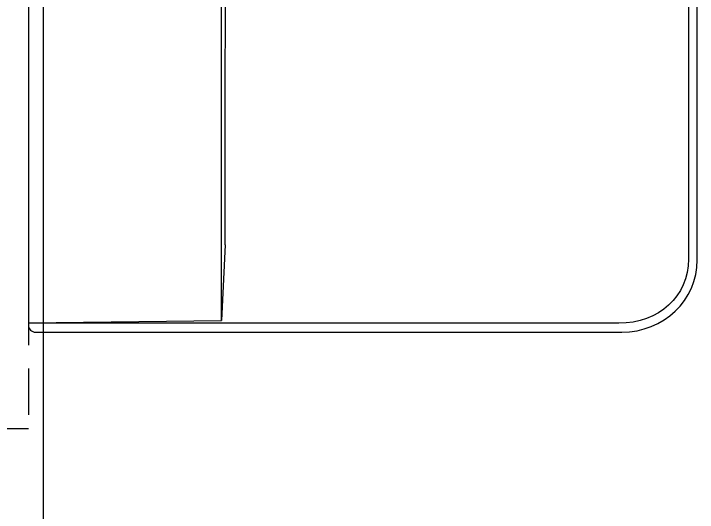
# Model space of a CAD drawing. Header units: millimetres. Extents: x -33000 to 294000, y 0 to 42408.
# Drawn here: x 8529.7 to 8989.6, y 15948.3 to 16283.9 of the extents above; entities that cross this region are included whole.
import ezdxf

# ---------------------------------------------------------------- set-up
doc = ezdxf.new("R2010")
doc.units = ezdxf.units.MM
doc.header["$LTSCALE"] = 50
doc.linetypes.add('( Hidden )', pattern=[0.375, 0.25, -0.125])
doc.layers.add('arch', color=8, linetype='Continuous')

msp = doc.modelspace()

# ---------------------------------------------------------------- linework, layer by layer
at = {"layer": 'arch'}
msp.add_line((8549.58, 16664.53), (8549.58, 15204.53), dxfattribs=at)
at = {"layer": 'arch', "linetype": '( Hidden )', "ltscale": 2.5}
for p, q in [((8539.58, 16654.53), (8539.58, 16004.53)), ((8539.58, 16004.53), (8389.58, 16004.53))]:
    msp.add_line(p, q, dxfattribs=at)
at = {"layer": 'arch', "linetype": 'Continuous'}
for p, q in [((8539.58, 16583.34), (8539.58, 16075.71)), ((8669.58, 16077.36), (8669.58, 16581.69)), ((8983.58, 16540.3), (8983.58, 16118.75)), ((8989.58, 16118.18), (8989.58, 16540.87)), ((8672.03, 16128.37), (8669.58, 16077.36)), ((8539.58, 16075.71), (8669.58, 16077.36)), ((8539.58, 16075.71), (8539.58, 16075.53)), ((8936.68, 16075.53), (8539.58, 16075.53)), ((8544.58, 16069.53), (8938.71, 16069.53))]:
    msp.add_line(p, q, dxfattribs=at)
msp.add_arc((8544.58, 16074.53), 5, 180, 270, dxfattribs=at)
for centre, major_axis, ratio, start_param, end_param in [((8584.98, 16329.53), (0, -4991.95), 0.017452, 1.530489, 1.611104), ((8937.01, 16119.8), (-50.27, 16.26), 0.94634, 1.900165, 3.438655)]:
    msp.add_ellipse(centre, major_axis=major_axis, ratio=ratio, start_param=start_param, end_param=end_param, dxfattribs=at)
at = {"layer": 'arch', "linetype": 'Continuous', "extrusion": (0, 0, -1)}
msp.add_ellipse((8927, 16127.67), major_axis=(-50.18, 31.64), ratio=0.825965, start_param=2.661522, end_param=4.060464, dxfattribs=at)
at = {"layer": 'arch', "linetype": 'Continuous'}
msp.add_open_spline([(8539.58, 16075.53), (8539.58, 16074.53)], degree=1, dxfattribs=at)

doc.saveas('drawing.dxf')
